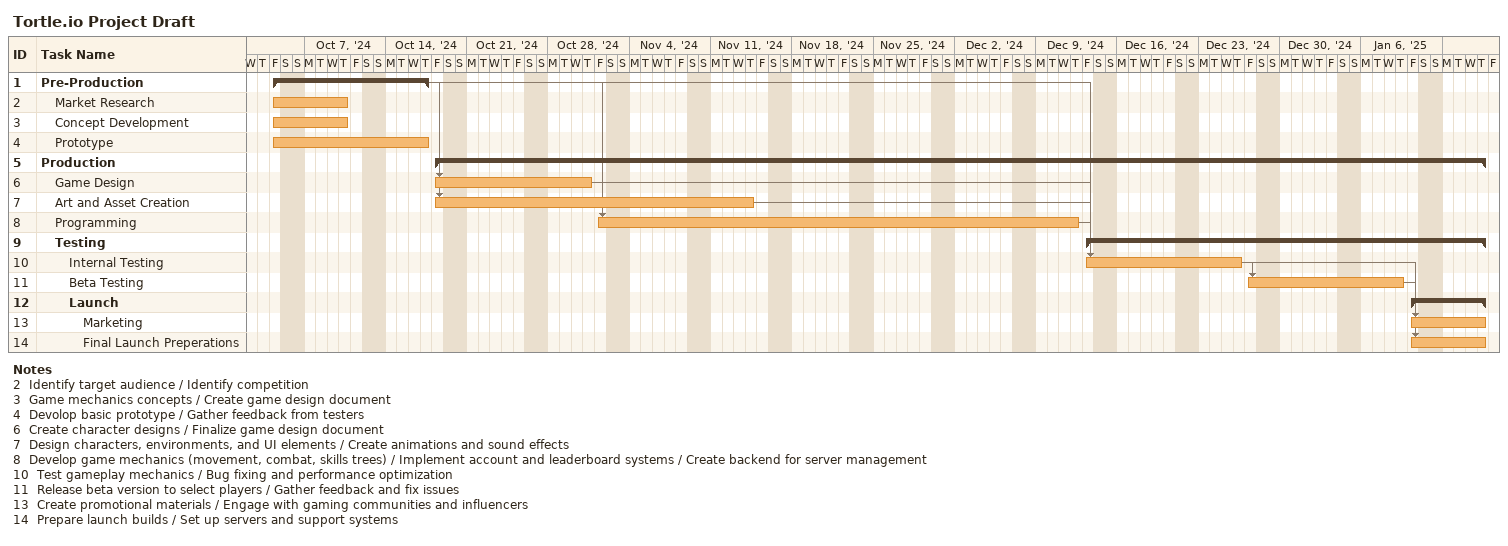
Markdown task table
Tortle.io Project Draft

| ID | Level | Task | Start | Finish | Predecessors |
|---|---|---|---|---|---|
| 1 | 1 | **Pre-Production** | 2024-10-04 | 2024-10-17 |  |
| 2 | 2 | Market Research | 2024-10-04 | 2024-10-10 |  |
| 3 | 2 | Concept Development | 2024-10-04 | 2024-10-10 |  |
| 4 | 2 | Prototype | 2024-10-04 | 2024-10-17 |  |
| 5 | 1 | **Production** | 2024-10-18 | 2025-01-16 |  |
| 6 | 2 | Game Design | 2024-10-18 | 2024-10-31 | 1 |
| 7 | 2 | Art and Asset Creation | 2024-10-18 | 2024-11-14 | 1 |
| 8 | 2 | Programming | 2024-11-01 | 2024-12-12 | 1, 6 |
| 9 | 2 | **Testing** | 2024-12-13 | 2025-01-16 |  |
| 10 | 3 | Internal Testing | 2024-12-13 | 2024-12-26 | 1, 6, 7, 8 |
| 11 | 3 | Beta Testing | 2024-12-27 | 2025-01-09 | 10 |
| 12 | 3 | **Launch** | 2025-01-10 | 2025-01-16 |  |
| 13 | 4 | Marketing | 2025-01-10 | 2025-01-16 | 10, 11 |
| 14 | 4 | Final Launch Preperations | 2025-01-10 | 2025-01-16 | 10, 11 |

Notes
- 2: Identify target audience / Identify competition
- 3: Game mechanics concepts / Create game design document
- 4: Devolop basic prototype / Gather feedback from testers
- 6: Create character designs / Finalize game design document
- 7: Design characters, environments, and UI elements / Create animations and sound effects
- 8: Develop game mechanics (movement, combat, skills trees) / Implement account and leaderboard systems / Create backend for server management
- 10: Test gameplay mechanics / Bug fixing and performance optimization
- 11: Release beta version to select players / Gather feedback and fix issues
- 13: Create promotional materials / Engage with gaming communities and influencers
- 14: Prepare launch builds / Set up servers and support systems
